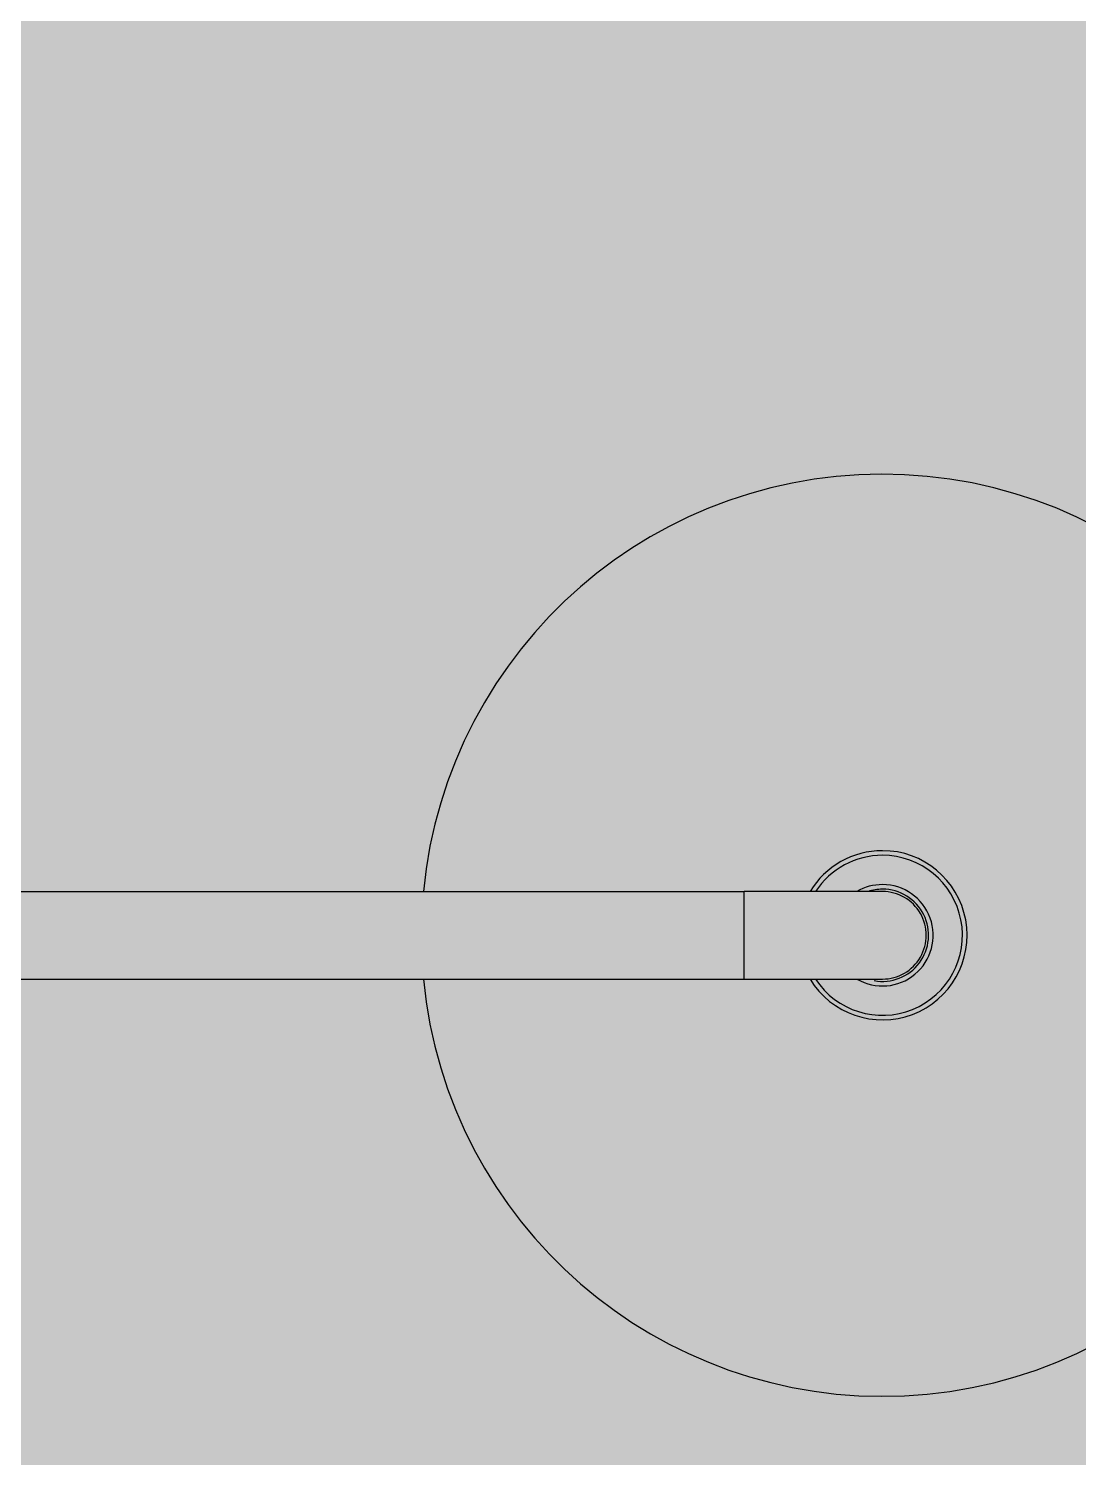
# Model space of a CAD drawing. Header units: millimetres. Extents: x 13515 to 183937, y -33900 to -660.
# Drawn here: x 60221.016 to 60224.58, y -20677.115 to -20672.264 of the extents above; entities that cross this region are included whole.
import ezdxf

# ---------------------------------------------------------------- set-up
doc = ezdxf.new("R2010")
doc.units = ezdxf.units.MM
doc.header["$LTSCALE"] = 100
doc.header["$MEASUREMENT"] = 0
doc.linetypes.add('HIDDEN', pattern=[2, 1, -1])
doc.layers.get('0').update_dxf_attribs({"linetype": 'CONTINUOUS'})
for name, color, linetype in [('254', 254, 'CONTINUOUS'), ('ELE9', 9, 'CONTINUOUS'), ('LED', 7, 'CONTINUOUS'), ('TOI', 12, 'CONTINUOUS')]:
    doc.layers.add(name, color=color, linetype=linetype)

# ---------------------------------------------------------------- blocks, each defined once
blk = doc.blocks.new('I2-샤워수전')
at = {"layer": 'TOI'}
for p, q in [((-375, -95.5), (-404.9999, -95.5)), ((-85, -95.5), (-375, -95.5)), ((-375, -95.5), (-375, -114.5)), ((-404.9999, -114.4999), (-375, -114.4999)), ((-85, -114.5), (-375, -114.5))]:
    blk.add_line(p, q, dxfattribs=at)
for centre, radius, start, end in [((-405, -105.0061), 100, 5.454831, 354.552191), ((-405, -105.0061), 18.35, 31.1983, 270), ((-405, -105.003), 17.35, 33.21092, 270), ((-405, -105.003), 11, 59.73521, 270), ((-405, -104.9998), 10, 79.66187, 270), ((-405, -105), 9.5, 89.99979, 270), ((-405, -104.9998), 10, 270, 288.192258), ((-405, -105.003), 17.35, 270, 326.81267), ((-405, -105.0061), 18.35, 270, 328.840607), ((-405, -105.003), 11, 270, 300.280492)]:
    blk.add_arc(centre, radius, start, end, dxfattribs=at)
blk = doc.blocks.new('B2FF')
at = {"layer": 'ELE9', "ltscale": 0.1, "extrusion": (0, 0, -1), "xscale": -1, "zscale": -1, "rotation": 180}
blk.add_blockref('I2-샤워수전', (-37344599.72, 548866.33), dxfattribs=at)

msp = doc.modelspace()

# ---------------------------------------------------------------- hatches: boundary and pattern name
at = {"layer": '254', "ltscale": 10000}
h = msp.add_hatch(color=256, dxfattribs=at)
h.dxf.hatch_style = 1
edge = h.paths.add_edge_path()
edge.add_arc((60080.0147, -20680.8457), 40, 90, 180)
edge.add_line((60040.0147, -20680.8457), (60040.0147, -20739.1814))
edge.add_arc((60080.0147, -20739.1814), 40, 180, 270)
edge.add_line((60080.0147, -20779.1814), (60192.5702, -20779.1814))
edge.add_arc((60192.5702, -20739.1814), 40, 270, 360)
edge.add_line((60232.5702, -20739.1814), (60232.5702, -20680.8457))
edge.add_arc((60192.5702, -20680.8457), 40, 0, 90)
edge.add_line((60192.5702, -20640.8457), (60080.0147, -20640.8457))

# ---------------------------------------------------------------- next in the draw order: block references
at = {"xscale": 0.01565177005511743, "yscale": 0.01565177005511743, "zscale": 0.01565177005511743}
msp.add_blockref('B2FF', (-524291.5122, -29267.7151), dxfattribs=at)

# ---------------------------------------------------------------- next in the draw order: linework, layer by layer
at = {"layer": 'LED', "color": 6, "linetype": 'HIDDEN', "ltscale": 0.3, "const_width": 8}
msp.add_lwpolyline([(60080.0147, -20640.8457, 0.414214), (60040.0147, -20680.8457), (60040.0147, -20739.1814, 0.414214), (60080.0147, -20779.1814), (60192.5702, -20779.1814, 0.414214), (60232.5702, -20739.1814), (60232.5702, -20680.8457, 0.414214), (60192.5702, -20640.8457)], format="xyb", close=True, dxfattribs=at)

doc.saveas('drawing.dxf')
